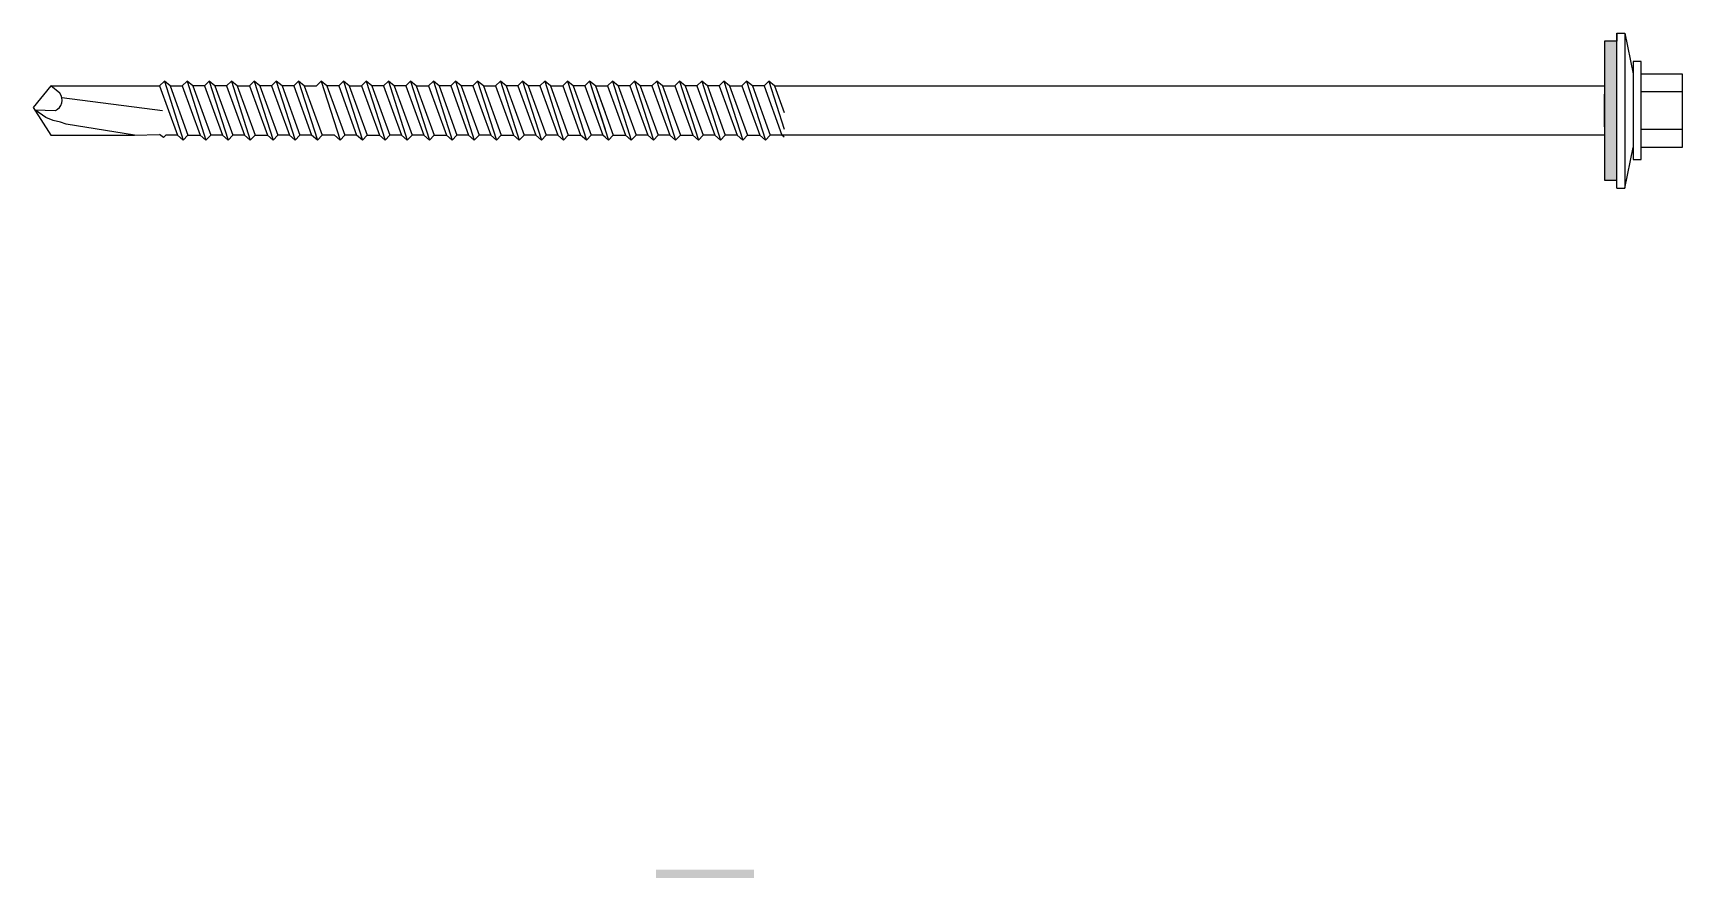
# Model space of a CAD drawing. Extents: x -395 to 1364, y -31 to 719.
# Drawn here: x 1162.1 to 1364.2, y 390.1 to 493.6 of the extents above; entities that cross this region are included whole.
import ezdxf

# ---------------------------------------------------------------- set-up
doc = ezdxf.new("R2010")
doc.units = 0
doc.layers.get('0').update_dxf_attribs({"linetype": 'CONTINUOUS'})

# ---------------------------------------------------------------- blocks, each defined once
blk = doc.blocks.new('*U62')
for points in [[(1238.46, 390.13), (1238.46, 391.13), (1250.46, 390.13)], [(1250.46, 390.13), (1238.46, 391.13), (1250.46, 391.13)]]:
    blk.add_solid(points)
blk = doc.blocks.new('*U63')
for points in [[(-1412.16, 2500.47), (-1412.16, 2517.47), (-1410.66, 2500.47)], [(-1410.66, 2500.47), (-1412.16, 2517.47), (-1410.66, 2517.47)]]:
    blk.add_solid(points)
blk = doc.blocks.new('SM_150')
for p, q in [((-1412.16, 2518.47), (-1412.16, 2499.47)), ((-1410.66, 2511.98), (-1392.13, 2511.98)), ((-1392.13, 2511.98), (-1329.12, 2511.98)), ((-1329.12, 2511.98), (-1308.43, 2511.98)), ((-1310.14, 2512.22), (-1309.86, 2511.98)), ((-1307.67, 2505.95), (-1309.86, 2511.98)), ((-1308.43, 2511.98), (-1307.85, 2512.59)), ((-1306.24, 2505.95), (-1308.43, 2511.98)), ((-1307.85, 2512.59), (-1307.15, 2511.98)), ((-1305.53, 2505.35), (-1307.85, 2512.59)), ((-1304.95, 2505.95), (-1307.15, 2511.98)), ((-1305.64, 2511.98), (-1307.15, 2511.98)), ((-1305.64, 2511.98), (-1305.06, 2512.59)), ((-1303.44, 2505.95), (-1305.64, 2511.98)), ((-1302.74, 2505.35), (-1305.06, 2512.59)), ((-1305.06, 2512.59), (-1304.36, 2511.98)), ((-1302.16, 2505.95), (-1304.36, 2511.98)), ((-1304.36, 2511.98), (-1302.92, 2511.98)), ((-1302.92, 2511.98), (-1302.34, 2512.59)), ((-1300.73, 2505.95), (-1302.92, 2511.98)), ((-1300.03, 2505.35), (-1302.34, 2512.59)), ((-1302.34, 2512.59), (-1301.64, 2511.98)), ((-1299.45, 2505.95), (-1301.64, 2511.98)), ((-1301.64, 2511.98), (-1300.21, 2511.98)), ((-1300.21, 2511.98), (-1299.63, 2512.59)), ((-1298.01, 2505.95), (-1300.21, 2511.98)), ((-1297.31, 2505.35), (-1299.63, 2512.59)), ((-1299.63, 2512.59), (-1298.93, 2511.98)), ((-1296.73, 2505.95), (-1298.93, 2511.98)), ((-1297.42, 2511.98), (-1298.93, 2511.98)), ((-1297.42, 2511.98), (-1296.84, 2512.59)), ((-1295.22, 2505.95), (-1297.42, 2511.98)), ((-1294.52, 2505.35), (-1296.84, 2512.59)), ((-1296.84, 2512.59), (-1296.13, 2511.98)), ((-1293.94, 2505.95), (-1296.13, 2511.98)), ((-1296.13, 2511.98), (-1294.7, 2511.98)), ((-1294.7, 2511.98), (-1294.12, 2512.59)), ((-1292.51, 2505.95), (-1294.7, 2511.98)), ((-1291.81, 2505.35), (-1294.12, 2512.59)), ((-1294.12, 2512.59), (-1293.42, 2511.98)), ((-1291.22, 2505.95), (-1293.42, 2511.98)), ((-1293.42, 2511.98), (-1291.99, 2511.98)), ((-1291.99, 2511.98), (-1291.41, 2512.59)), ((-1289.79, 2505.95), (-1291.99, 2511.98)), ((-1289.09, 2505.35), (-1291.41, 2512.59)), ((-1291.41, 2512.59), (-1290.71, 2511.98)), ((-1289.2, 2511.98), (-1290.71, 2511.98)), ((-1288.51, 2505.95), (-1290.71, 2511.98)), ((-1289.2, 2511.98), (-1288.61, 2512.59)), ((-1287, 2505.95), (-1289.2, 2511.98)), ((-1288.61, 2512.59), (-1287.91, 2511.98)), ((-1286.3, 2505.35), (-1288.61, 2512.59)), ((-1288.19, 2512.22), (-1287.91, 2511.98)), ((-1285.72, 2505.95), (-1287.91, 2511.98)), ((-1285.72, 2505.95), (-1287.91, 2511.98)), ((-1287.91, 2511.98), (-1286.48, 2511.98)), ((-1286.48, 2511.98), (-1285.9, 2512.59)), ((-1284.29, 2505.95), (-1286.48, 2511.98)), ((-1283.59, 2505.35), (-1285.9, 2512.59)), ((-1285.9, 2512.59), (-1285.2, 2511.98)), ((-1283, 2505.95), (-1285.2, 2511.98)), ((-1283.69, 2511.98), (-1285.2, 2511.98)), ((-1283.69, 2511.98), (-1283.11, 2512.59)), ((-1281.5, 2505.95), (-1283.69, 2511.98)), ((-1280.8, 2505.35), (-1283.11, 2512.59)), ((-1283.11, 2512.59), (-1282.41, 2511.98)), ((-1282.41, 2511.98), (-1280.98, 2511.98)), ((-1280.21, 2505.95), (-1282.41, 2511.98)), ((-1280.98, 2511.98), (-1280.39, 2512.59)), ((-1278.78, 2505.95), (-1280.98, 2511.98)), ((-1278.08, 2505.35), (-1280.39, 2512.59)), ((-1280.39, 2512.59), (-1279.69, 2511.98)), ((-1277.5, 2505.95), (-1279.69, 2511.98)), ((-1279.69, 2511.98), (-1278.26, 2511.98)), ((-1278.26, 2511.98), (-1277.68, 2512.59)), ((-1276.07, 2505.95), (-1278.26, 2511.98)), ((-1275.37, 2505.35), (-1277.68, 2512.59)), ((-1277.68, 2512.59), (-1276.98, 2511.98)), ((-1274.78, 2505.95), (-1276.98, 2511.98)), ((-1275.47, 2511.98), (-1276.98, 2511.98)), ((-1275.47, 2511.98), (-1274.89, 2512.59)), ((-1273.28, 2505.95), (-1275.47, 2511.98)), ((-1272.57, 2505.35), (-1274.89, 2512.59)), ((-1274.89, 2512.59), (-1274.19, 2511.98)), ((-1271.99, 2505.95), (-1274.19, 2511.98)), ((-1274.19, 2511.98), (-1272.76, 2511.98)), ((-1272.76, 2511.98), (-1272.17, 2512.59)), ((-1270.56, 2505.95), (-1272.76, 2511.98)), ((-1272.17, 2512.59), (-1271.47, 2511.98)), ((-1269.86, 2505.35), (-1272.17, 2512.59)), ((-1269.28, 2505.95), (-1271.47, 2511.98)), ((-1271.47, 2511.98), (-1270.04, 2511.98)), ((-1270.04, 2511.98), (-1269.46, 2512.59)), ((-1267.85, 2505.95), (-1270.04, 2511.98)), ((-1267.15, 2505.35), (-1269.46, 2512.59)), ((-1269.46, 2512.59), (-1268.76, 2511.98)), ((-1266.56, 2505.95), (-1268.76, 2511.98)), ((-1267.25, 2511.98), (-1268.76, 2511.98)), ((-1267.25, 2511.98), (-1266.67, 2512.59)), ((-1265.05, 2505.95), (-1267.25, 2511.98)), ((-1264.35, 2505.35), (-1266.67, 2512.59)), ((-1266.67, 2512.59), (-1265.97, 2511.98)), ((-1265.97, 2511.98), (-1264.54, 2511.98)), ((-1263.77, 2505.95), (-1265.97, 2511.98)), ((-1264.54, 2511.98), (-1263.95, 2512.59)), ((-1262.34, 2505.95), (-1264.54, 2511.98)), ((-1261.64, 2505.35), (-1263.95, 2512.59)), ((-1263.95, 2512.59), (-1263.25, 2511.98)), ((-1261.06, 2505.95), (-1263.25, 2511.98)), ((-1263.25, 2511.98), (-1261.82, 2511.98)), ((-1261.82, 2511.98), (-1261.24, 2512.59)), ((-1259.63, 2505.95), (-1261.82, 2511.98)), ((-1258.93, 2505.35), (-1261.24, 2512.59)), ((-1261.24, 2512.59), (-1260.54, 2511.98)), ((-1258.34, 2505.95), (-1260.54, 2511.98)), ((-1259.03, 2511.98), (-1260.54, 2511.98)), ((-1259.03, 2511.98), (-1258.45, 2512.59)), ((-1256.83, 2505.95), (-1259.03, 2511.98)), ((-1256.13, 2505.35), (-1258.45, 2512.59)), ((-1258.45, 2512.59), (-1257.75, 2511.98)), ((-1255.55, 2505.95), (-1257.75, 2511.98)), ((-1257.75, 2511.98), (-1256.32, 2511.98)), ((-1256.32, 2511.98), (-1255.73, 2512.59)), ((-1254.12, 2505.95), (-1256.32, 2511.98)), ((-1253.42, 2505.35), (-1255.73, 2512.59)), ((-1255.73, 2512.59), (-1255.03, 2511.98)), ((-1255.03, 2511.98), (-1253.6, 2511.98)), ((-1253.52, 2511.98), (-1252.94, 2512.59)), ((-1251.33, 2505.95), (-1253.52, 2511.98)), ((-1252.94, 2512.59), (-1252.24, 2511.98)), ((-1250.63, 2505.35), (-1252.94, 2512.59)), ((-1250.04, 2505.95), (-1252.24, 2511.98)), ((-1252.24, 2511.98), (-1250.81, 2511.98)), ((-1250.81, 2511.98), (-1250.23, 2512.59)), ((-1248.61, 2505.95), (-1250.81, 2511.98)), ((-1250.23, 2512.59), (-1249.53, 2511.98)), ((-1247.91, 2505.35), (-1250.23, 2512.59)), ((-1247.33, 2505.95), (-1249.53, 2511.98)), ((-1249.53, 2511.98), (-1248.09, 2511.98)), ((-1248.09, 2511.98), (-1247.51, 2512.59)), ((-1245.9, 2505.95), (-1248.09, 2511.98)), ((-1245.2, 2505.35), (-1247.51, 2512.59)), ((-1247.51, 2512.59), (-1246.81, 2511.98)), ((-1244.62, 2505.95), (-1246.81, 2511.98)), ((-1245.3, 2511.98), (-1246.81, 2511.98)), ((-1245.3, 2511.98), (-1244.72, 2512.59)), ((-1243.11, 2505.95), (-1245.3, 2511.98)), ((-1242.41, 2505.35), (-1244.72, 2512.59)), ((-1244.72, 2512.59), (-1244.02, 2511.98)), ((-1244.02, 2511.98), (-1242.59, 2511.98)), ((-1241.82, 2505.95), (-1244.02, 2511.98)), ((-1242.59, 2511.98), (-1242.01, 2512.59)), ((-1240.39, 2505.95), (-1242.59, 2511.98)), ((-1239.69, 2505.35), (-1242.01, 2512.59)), ((-1242.01, 2512.59), (-1241.3, 2511.98)), ((-1239.11, 2505.95), (-1241.3, 2511.98)), ((-1241.3, 2511.98), (-1239.87, 2511.98)), ((-1239.87, 2511.98), (-1239.29, 2512.59)), ((-1237.68, 2505.95), (-1239.87, 2511.98)), ((-1236.98, 2505.35), (-1239.29, 2512.59)), ((-1239.29, 2512.59), (-1238.59, 2511.98)), ((-1236.39, 2505.95), (-1238.59, 2511.98)), ((-1237.08, 2511.98), (-1238.59, 2511.98)), ((-1237.08, 2511.98), (-1236.5, 2512.59)), ((-1234.89, 2505.95), (-1237.08, 2511.98)), ((-1234.19, 2505.35), (-1236.5, 2512.59)), ((-1236.5, 2512.59), (-1235.8, 2511.98)), ((-1235.8, 2511.98), (-1234.37, 2511.98)), ((-1233.6, 2505.95), (-1235.8, 2511.98)), ((-1234.37, 2511.98), (-1234.08, 2512.28)), ((-1234.08, 2512.28), (-1233.6, 2511.91)), ((-1218.1, 2508.6), (-1220.27, 2511.96)), ((-1410.66, 2510.97), (-1410.66, 2506.97)), ((-1308.25, 2505.35), (-1310.14, 2511.26)), ((-1286.3, 2505.35), (-1288.19, 2511.26)), ((-1308.95, 2505.95), (-1310.14, 2509.22)), ((-1287, 2505.95), (-1288.19, 2509.22)), ((-1220.28, 2505.95), (-1218.1, 2508.6)), ((-1392.13, 2505.95), (-1410.66, 2505.95)), ((-1351.1, 2505.95), (-1392.13, 2505.95)), ((-1308.95, 2505.95), (-1351.1, 2505.95)), ((-1308.95, 2505.95), (-1308.25, 2505.35)), ((-1307.67, 2505.95), (-1308.25, 2505.35)), ((-1307.67, 2505.95), (-1306.24, 2505.95)), ((-1306.24, 2505.95), (-1305.53, 2505.35)), ((-1304.95, 2505.95), (-1305.53, 2505.35)), ((-1303.44, 2505.95), (-1304.95, 2505.95)), ((-1303.44, 2505.95), (-1302.74, 2505.35)), ((-1302.16, 2505.95), (-1302.74, 2505.35)), ((-1302.16, 2505.95), (-1300.73, 2505.95)), ((-1300.73, 2505.95), (-1300.03, 2505.35)), ((-1299.45, 2505.95), (-1300.03, 2505.35)), ((-1299.45, 2505.95), (-1298.01, 2505.95)), ((-1298.01, 2505.95), (-1297.31, 2505.35)), ((-1296.73, 2505.95), (-1297.31, 2505.35)), ((-1295.22, 2505.95), (-1296.73, 2505.95)), ((-1295.22, 2505.95), (-1294.52, 2505.35)), ((-1293.94, 2505.95), (-1294.52, 2505.35)), ((-1293.94, 2505.95), (-1292.51, 2505.95)), ((-1292.51, 2505.95), (-1291.81, 2505.35)), ((-1291.22, 2505.95), (-1291.81, 2505.35)), ((-1291.22, 2505.95), (-1289.79, 2505.95)), ((-1289.79, 2505.95), (-1289.09, 2505.35)), ((-1288.51, 2505.95), (-1289.09, 2505.35)), ((-1287, 2505.95), (-1288.51, 2505.95)), ((-1287, 2505.95), (-1288.19, 2505.95)), ((-1287, 2505.95), (-1286.3, 2505.35)), ((-1287, 2505.95), (-1286.3, 2505.35)), ((-1285.72, 2505.95), (-1286.3, 2505.35)), ((-1285.72, 2505.95), (-1286.3, 2505.35)), ((-1285.72, 2505.95), (-1284.29, 2505.95)), ((-1284.29, 2505.95), (-1283.59, 2505.35)), ((-1283, 2505.95), (-1283.59, 2505.35)), ((-1281.5, 2505.95), (-1283, 2505.95)), ((-1281.5, 2505.95), (-1280.8, 2505.35)), ((-1280.21, 2505.95), (-1280.8, 2505.35)), ((-1280.21, 2505.95), (-1278.78, 2505.95)), ((-1278.78, 2505.95), (-1278.08, 2505.35)), ((-1277.5, 2505.95), (-1278.08, 2505.35)), ((-1277.5, 2505.95), (-1276.07, 2505.95)), ((-1276.07, 2505.95), (-1275.37, 2505.35)), ((-1274.78, 2505.95), (-1275.37, 2505.35)), ((-1273.28, 2505.95), (-1274.78, 2505.95)), ((-1273.28, 2505.95), (-1272.57, 2505.35)), ((-1271.99, 2505.95), (-1272.57, 2505.35)), ((-1271.99, 2505.95), (-1270.56, 2505.95)), ((-1270.56, 2505.95), (-1269.86, 2505.35)), ((-1269.28, 2505.95), (-1269.86, 2505.35)), ((-1269.28, 2505.95), (-1267.85, 2505.95)), ((-1267.85, 2505.95), (-1267.15, 2505.35)), ((-1266.56, 2505.95), (-1267.15, 2505.35)), ((-1265.05, 2505.95), (-1266.56, 2505.95)), ((-1265.05, 2505.95), (-1264.35, 2505.35)), ((-1263.77, 2505.95), (-1264.35, 2505.35)), ((-1263.77, 2505.95), (-1262.34, 2505.95)), ((-1262.34, 2505.95), (-1261.64, 2505.35)), ((-1261.06, 2505.95), (-1261.64, 2505.35)), ((-1261.06, 2505.95), (-1259.63, 2505.95)), ((-1259.63, 2505.95), (-1258.93, 2505.35)), ((-1258.34, 2505.95), (-1258.93, 2505.35)), ((-1256.83, 2505.95), (-1258.34, 2505.95)), ((-1256.83, 2505.95), (-1256.13, 2505.35)), ((-1255.55, 2505.95), (-1256.13, 2505.35)), ((-1255.55, 2505.95), (-1254.12, 2505.95)), ((-1254.12, 2505.95), (-1253.42, 2505.35)), ((-1252.84, 2505.95), (-1253.42, 2505.35)), ((-1251.33, 2505.95), (-1252.84, 2505.95)), ((-1251.33, 2505.95), (-1250.63, 2505.35)), ((-1250.04, 2505.95), (-1250.63, 2505.35)), ((-1250.04, 2505.95), (-1248.61, 2505.95)), ((-1248.61, 2505.95), (-1247.91, 2505.35)), ((-1247.33, 2505.95), (-1247.91, 2505.35)), ((-1247.33, 2505.95), (-1245.9, 2505.95)), ((-1245.9, 2505.95), (-1245.2, 2505.35)), ((-1244.62, 2505.95), (-1245.2, 2505.35)), ((-1243.11, 2505.95), (-1244.62, 2505.95)), ((-1243.11, 2505.95), (-1242.41, 2505.35)), ((-1241.82, 2505.95), (-1242.41, 2505.35)), ((-1241.82, 2505.95), (-1240.39, 2505.95)), ((-1240.39, 2505.95), (-1239.69, 2505.35)), ((-1239.11, 2505.95), (-1239.69, 2505.35)), ((-1239.11, 2505.95), (-1237.68, 2505.95)), ((-1237.68, 2505.95), (-1236.98, 2505.35)), ((-1236.39, 2505.95), (-1236.98, 2505.35)), ((-1234.89, 2505.95), (-1236.39, 2505.95)), ((-1234.89, 2505.95), (-1234.19, 2505.35)), ((-1233.6, 2505.95), (-1234.19, 2505.35))]:
    blk.add_line(p, q)
for points in [[(-1412.16, 2518.47), (-1413.16, 2518.47), (-1414.16, 2513.47)], [(-1413.16, 2499.47), (-1413.16, 2518.47)], [(-1410.66, 2500.47), (-1410.66, 2517.47), (-1412.16, 2517.47)], [(-1415.16, 2508.97), (-1415.16, 2502.97), (-1414.16, 2502.97), (-1414.16, 2514.97), (-1415.16, 2514.97), (-1415.16, 2508.97)], [(-1415.16, 2504.47), (-1420.16, 2504.47), (-1420.16, 2513.47), (-1415.16, 2513.47), (-1415.16, 2504.47)], [(-1410.66, 2505.95), (-1410.66, 2511.98)], [(-1230.54, 2511.96), (-1233.6, 2511.91)], [(-1220.27, 2511.96), (-1230.54, 2511.96)], [(-1230.54, 2511.96), (-1222.18, 2510.63), (-1221.45, 2510.38), (-1220.57, 2510.19), (-1219.66, 2509.82), (-1218.32, 2508.87)], [(-1420.16, 2511.27), (-1415.16, 2511.27)], [(-1221.64, 2507.38), (-1233.95, 2508.95)], [(-1420.16, 2506.67), (-1415.16, 2506.67)], [(-1230.55, 2505.95), (-1233.6, 2505.95)], [(-1220.28, 2505.95), (-1230.55, 2505.95)], [(-1412.16, 2499.47), (-1413.16, 2499.47), (-1414.16, 2504.47)], [(-1412.16, 2499.47), (-1412.16, 2500.47), (-1410.66, 2500.47)]]:
    blk.add_lwpolyline(points)
blk.add_lwpolyline([(-1218.32, 2508.87), (-1220.84, 2508.96, 0.470955), (-1221.4, 2506.84), (-1220.28, 2505.95)], format="xyb")
blk.add_blockref('*U63', (0, 0))

msp = doc.modelspace()

# ---------------------------------------------------------------- block references
at = {"rotation": 180}
msp.add_blockref('SM_150', (-55.99, 2993.06), dxfattribs=at)
msp.add_blockref('*U62', (0, 0))

doc.saveas('drawing.dxf')
